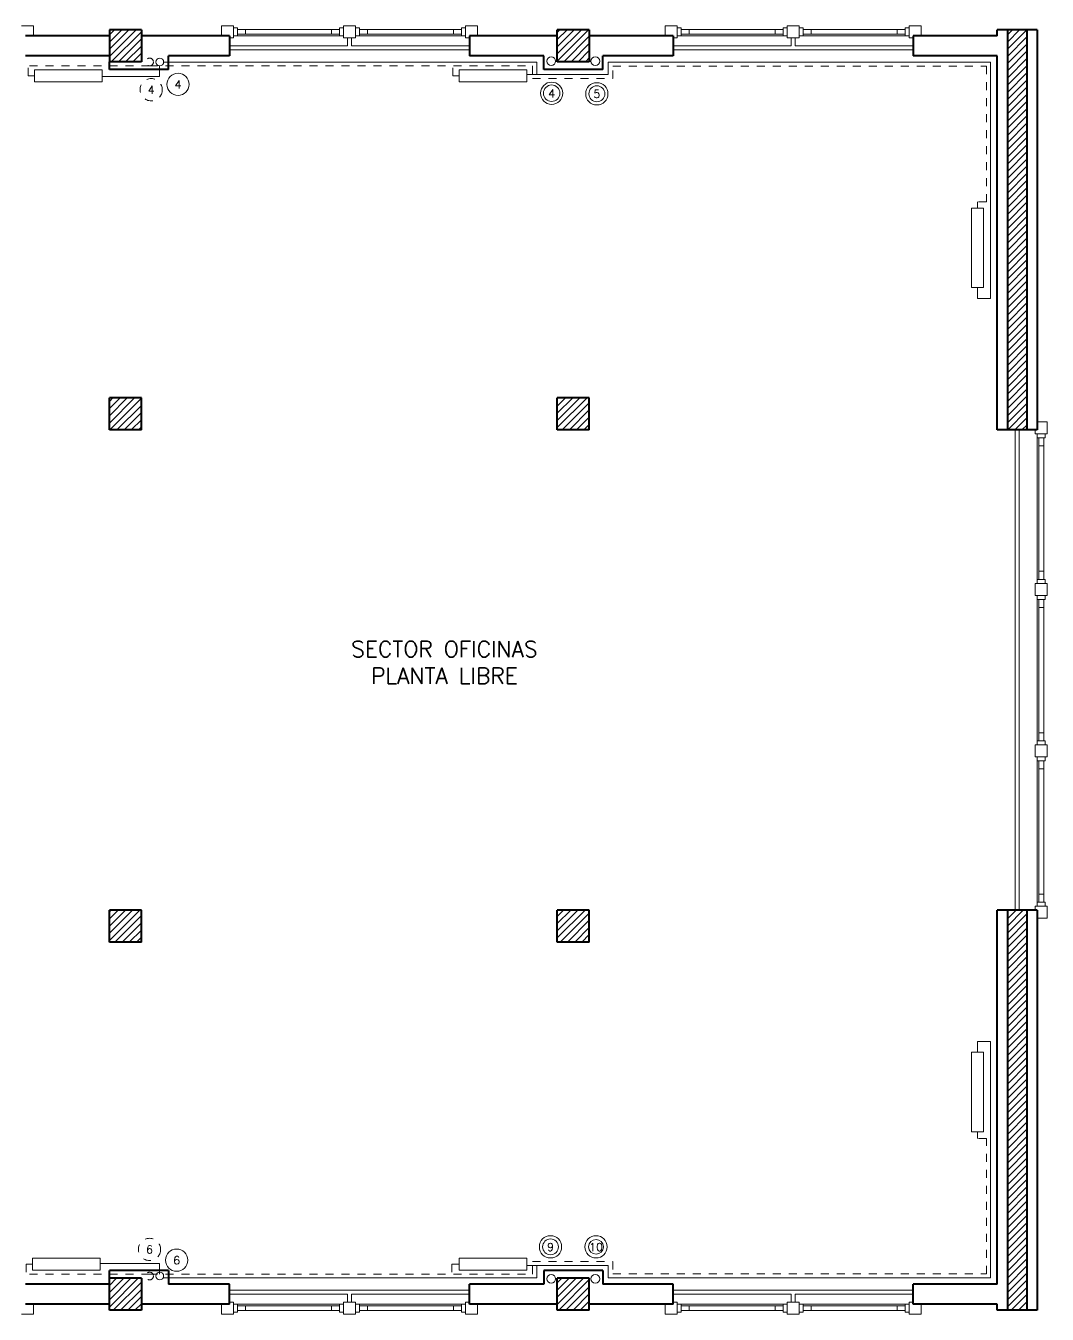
# Model space of a CAD drawing. Extents: x 1009 to 1343, y -172900 to 201.
# Drawn here: x 1175 to 1187.77, y 7.7 to 23.8 of the extents above; entities that cross this region are included whole.
import ezdxf

# ---------------------------------------------------------------- set-up
doc = ezdxf.new("R2010")
doc.units = 0
doc.header["$LTSCALE"] = 0.5
doc.linetypes.add('ACAD_ISO03W100', pattern=[30, 12, -18])
doc.linetypes.add('DASHED', pattern=[19.05, 12.7, -6.35])
for name, color, linetype, lineweight in [('Agua caliente', 230, 'CONTINUOUS', 18), ('Agua fria', 5, 'ACAD_ISO03W100', 18), ('Carpintería', 55, 'CONTINUOUS', 20), ('Detalles 01', 8, 'CONTINUOUS', 9), ('Muros corte', 7, 'CONTINUOUS', 40), ('Pluviales', 41, 'CONTINUOUS', 18), ('Punta 01', 6, 'CONTINUOUS', 9), ('Punta 02', 11, 'CONTINUOUS', 20)]:
    doc.layers.add(name, color=color, linetype=linetype, lineweight=lineweight)
doc.styles.add('Texto 1 mm', font='simplex.shx', dxfattribs={"height": 0.1})
doc.styles.add('Texto 2 mm', font='simplex.shx', dxfattribs={"height": 0.2})
pattern_1 = [(45, (129.8, -58.52804), (-0.0449012806, 0.0449012806), [])]

msp = doc.modelspace()

# ---------------------------------------------------------------- hatches: boundary and pattern name
at = {"layer": 'Detalles 01'}
h = msp.add_hatch(dxfattribs=at)
h.set_pattern_fill('ANSI31,_O', color=256, scale=0.02)
h.set_pattern_definition(pattern_1)
h.paths.add_polyline_path([(1176.446, 23.352), (1176.446, 23.752), (1176.046, 23.752), (1176.046, 23.352)])
h = msp.add_hatch(dxfattribs=at)
h.set_pattern_fill('ANSI31,_O', color=256, scale=0.02)
h.set_pattern_definition(pattern_1)
h.paths.add_polyline_path([(1181.646, 23.752), (1181.646, 23.352), (1182.046, 23.352), (1182.046, 23.752)])
h = msp.add_hatch(dxfattribs=at)
h.set_pattern_fill('ANSI31,_O', color=256, scale=0.02)
h.set_pattern_definition(pattern_1)
h.paths.add_polyline_path([(1187.516, 23.752), (1187.276, 23.752), (1187.276, 18.752), (1187.516, 18.752)])
h = msp.add_hatch(dxfattribs=at)
h.set_pattern_fill('ANSI31,_O', color=256, scale=0.02)
h.set_pattern_definition(pattern_1)
h.paths.add_polyline_path([(1176.046, 18.752), (1176.446, 18.752), (1176.446, 19.152), (1176.046, 19.152)])
h = msp.add_hatch(dxfattribs=at)
h.set_pattern_fill('ANSI31,_O', color=256, scale=0.02)
h.set_pattern_definition(pattern_1)
h.paths.add_polyline_path([(1182.046, 18.752), (1182.046, 19.152), (1181.646, 19.152), (1181.646, 18.752)])
h = msp.add_hatch(dxfattribs=at)
h.set_pattern_fill('ANSI31,_O', color=256, scale=0.02)
h.set_pattern_definition(pattern_1)
h.paths.add_polyline_path([(1176.446, 12.752), (1176.046, 12.752), (1176.046, 12.352), (1176.446, 12.352)])
h = msp.add_hatch(dxfattribs=at)
h.set_pattern_fill('ANSI31,_O', color=256, scale=0.02)
h.set_pattern_definition(pattern_1)
h.paths.add_polyline_path([(1182.046, 12.752), (1181.646, 12.752), (1181.646, 12.352), (1182.046, 12.352)])
h = msp.add_hatch(dxfattribs=at)
h.set_pattern_fill('ANSI31,_O', color=256, scale=0.02)
h.set_pattern_definition(pattern_1)
h.paths.add_polyline_path([(1187.516, 12.752), (1187.276, 12.752), (1187.276, 7.752), (1187.516, 7.752)])
h = msp.add_hatch(dxfattribs=at)
h.set_pattern_fill('ANSI31,_O', color=256, scale=0.02)
h.set_pattern_definition(pattern_1)
h.paths.add_polyline_path([(1176.446, 7.752), (1176.446, 8.152), (1176.046, 8.152), (1176.046, 7.752)])
h = msp.add_hatch(dxfattribs=at)
h.set_pattern_fill('ANSI31,_O', color=256, scale=0.02)
h.set_pattern_definition(pattern_1)
h.paths.add_polyline_path([(1182.046, 7.752), (1182.046, 8.152), (1181.646, 8.152), (1181.646, 7.752)])

# ---------------------------------------------------------------- linework, layer by layer
at = {"layer": 'Agua caliente', "lineweight": 20, "ltscale": 0.01}
for p, q in [((1176.725, 23.349), (1181.39, 23.349)), ((1181.39, 23.349), (1181.39, 23.195)), ((1182.283, 23.195), (1182.283, 23.348)), ((1182.283, 23.348), (1187.063, 23.348)), ((1187.063, 23.348), (1187.063, 20.396)), ((1176.672, 23.3), (1176.672, 23.168)), ((1181.39, 23.195), (1181.265, 23.195)), ((1181.39, 23.195), (1182.283, 23.195)), ((1176.672, 23.168), (1175.957, 23.168)), ((1186.898, 20.53), (1186.898, 20.396)), ((1186.898, 20.396), (1187.063, 20.396)), ((1186.898, 10.975), (1186.898, 11.108)), ((1186.898, 11.108), (1187.063, 11.108)), ((1187.063, 8.156), (1187.063, 11.108)), ((1176.672, 8.336), (1175.932, 8.336)), ((1176.672, 8.204), (1176.672, 8.336)), ((1181.39, 8.309), (1181.265, 8.309)), ((1181.39, 8.309), (1182.283, 8.309)), ((1181.39, 8.156), (1181.39, 8.309)), ((1182.283, 8.309), (1182.283, 8.156)), ((1176.725, 8.156), (1181.39, 8.156)), ((1182.283, 8.156), (1187.063, 8.156))]:
    msp.add_line(p, q, dxfattribs=at)
for centre, radius in [((1176.676, 23.349), 0.0486), ((1176.904, 23.07), 0.139), ((1176.887, 8.378), 0.139), ((1176.676, 8.179), 0.0486)]:
    msp.add_circle(centre, radius, dxfattribs=at)
at = {"layer": 'Agua fria', "lineweight": 20, "ltscale": 0.01}
for p, q in [((1176.548, 23.3), (1175.031, 23.3)), ((1175.031, 23.178), (1175.031, 23.3)), ((1176.548, 23.3), (1181.334, 23.3)), ((1180.341, 23.178), (1180.341, 23.3)), ((1181.334, 23.3), (1181.334, 23.143)), ((1182.34, 23.143), (1182.34, 23.298)), ((1182.34, 23.298), (1187.01, 23.298)), ((1187.01, 23.298), (1187.01, 21.604)), ((1175.109, 23.178), (1175.031, 23.178)), ((1180.417, 23.178), (1180.341, 23.178)), ((1181.334, 23.143), (1182.34, 23.143)), ((1186.898, 21.522), (1186.898, 21.604)), ((1187.01, 21.604), (1186.898, 21.604)), ((1186.898, 9.982), (1186.898, 9.9)), ((1187.01, 9.9), (1186.898, 9.9)), ((1187.01, 8.206), (1187.01, 9.9)), ((1175.083, 8.327), (1175.006, 8.327)), ((1175.006, 8.327), (1175.006, 8.204)), ((1180.417, 8.327), (1180.326, 8.327)), ((1180.326, 8.327), (1180.326, 8.204)), ((1181.334, 8.204), (1181.334, 8.361)), ((1181.334, 8.361), (1182.34, 8.361)), ((1182.34, 8.361), (1182.34, 8.206)), ((1176.548, 8.204), (1175.006, 8.204)), ((1176.548, 8.204), (1181.334, 8.204)), ((1182.34, 8.206), (1187.01, 8.206))]:
    msp.add_line(p, q, dxfattribs=at)
at = {"layer": 'Agua fria', "linetype": 'DASHED', "lineweight": 20, "ltscale": 0.01}
for centre in [(1176.548, 23.349), (1176.548, 8.179)]:
    msp.add_circle(centre, 0.0486, dxfattribs=at)
at = {"layer": 'Agua fria', "lineweight": 20, "ltscale": 0.01}
for centre in [(1176.569, 23.003), (1176.548, 8.512)]:
    msp.add_circle(centre, 0.139, dxfattribs=at)
at = {"layer": 'Carpintería'}
for p, q in [((1174.946, 23.802), (1175.096, 23.802)), ((1175.096, 23.802), (1175.096, 23.677)), ((1177.596, 23.802), (1177.446, 23.802)), ((1177.446, 23.802), (1177.446, 23.677)), ((1177.596, 23.802), (1177.596, 23.652)), ((1177.596, 23.777), (1177.646, 23.777)), ((1177.646, 23.677), (1177.596, 23.677)), ((1177.646, 23.777), (1177.646, 23.677)), ((1177.646, 23.757), (1178.921, 23.757)), ((1177.646, 23.697), (1178.921, 23.697)), ((1177.746, 23.757), (1177.746, 23.697)), ((1178.821, 23.757), (1178.821, 23.697)), ((1178.971, 23.777), (1178.921, 23.777)), ((1178.921, 23.677), (1178.921, 23.777)), ((1178.921, 23.677), (1178.971, 23.677)), ((1179.121, 23.802), (1178.971, 23.802)), ((1178.971, 23.802), (1178.971, 23.652)), ((1179.121, 23.802), (1179.121, 23.652)), ((1179.121, 23.777), (1179.171, 23.777)), ((1179.171, 23.677), (1179.121, 23.677)), ((1179.171, 23.777), (1179.171, 23.677)), ((1179.171, 23.757), (1180.446, 23.757)), ((1179.171, 23.697), (1180.446, 23.697)), ((1179.271, 23.757), (1179.271, 23.697)), ((1180.346, 23.757), (1180.346, 23.697)), ((1180.446, 23.777), (1180.446, 23.677)), ((1180.496, 23.777), (1180.446, 23.777)), ((1180.446, 23.677), (1180.496, 23.677)), ((1180.496, 23.802), (1180.496, 23.652)), ((1180.496, 23.802), (1180.646, 23.802)), ((1180.646, 23.802), (1180.646, 23.677)), ((1183.146, 23.802), (1182.996, 23.802)), ((1182.996, 23.802), (1182.996, 23.677)), ((1183.146, 23.802), (1183.146, 23.652)), ((1183.146, 23.777), (1183.196, 23.777)), ((1183.196, 23.677), (1183.146, 23.677)), ((1183.196, 23.777), (1183.196, 23.677)), ((1183.196, 23.757), (1184.471, 23.757)), ((1183.196, 23.697), (1184.471, 23.697)), ((1183.296, 23.757), (1183.296, 23.697)), ((1184.371, 23.757), (1184.371, 23.697)), ((1184.521, 23.777), (1184.471, 23.777)), ((1184.471, 23.677), (1184.471, 23.777)), ((1184.471, 23.677), (1184.521, 23.677)), ((1184.671, 23.802), (1184.521, 23.802)), ((1184.521, 23.802), (1184.521, 23.652)), ((1184.671, 23.802), (1184.671, 23.652)), ((1184.671, 23.777), (1184.721, 23.777)), ((1184.721, 23.677), (1184.671, 23.677)), ((1184.721, 23.777), (1184.721, 23.677)), ((1184.721, 23.757), (1185.996, 23.757)), ((1184.721, 23.697), (1185.996, 23.697)), ((1184.821, 23.757), (1184.821, 23.697)), ((1185.896, 23.757), (1185.896, 23.697)), ((1185.996, 23.777), (1185.996, 23.677)), ((1186.046, 23.777), (1185.996, 23.777)), ((1185.996, 23.677), (1186.046, 23.677)), ((1186.046, 23.802), (1186.046, 23.652)), ((1186.046, 23.802), (1186.196, 23.802)), ((1186.196, 23.802), (1186.196, 23.677)), ((1177.596, 23.652), (1177.546, 23.652)), ((1179.121, 23.652), (1178.971, 23.652)), ((1180.496, 23.652), (1180.546, 23.652)), ((1183.146, 23.652), (1183.096, 23.652)), ((1184.671, 23.652), (1184.521, 23.652)), ((1186.046, 23.652), (1186.096, 23.652)), ((1187.771, 18.852), (1187.646, 18.852)), ((1187.771, 18.852), (1187.771, 18.702)), ((1187.621, 18.752), (1187.621, 18.702)), ((1187.771, 18.702), (1187.621, 18.702)), ((1187.646, 18.702), (1187.646, 18.652)), ((1187.746, 18.702), (1187.746, 18.652)), ((1187.746, 18.652), (1187.646, 18.652)), ((1187.666, 16.885), (1187.666, 18.652)), ((1187.726, 18.552), (1187.666, 18.552)), ((1187.726, 16.885), (1187.726, 18.652)), ((1187.666, 16.985), (1187.726, 16.985)), ((1187.621, 16.835), (1187.621, 16.685)), ((1187.621, 16.835), (1187.771, 16.835)), ((1187.646, 16.835), (1187.646, 16.885)), ((1187.646, 16.885), (1187.746, 16.885)), ((1187.746, 16.885), (1187.746, 16.835)), ((1187.771, 16.835), (1187.771, 16.685)), ((1187.621, 16.685), (1187.771, 16.685)), ((1187.646, 16.685), (1187.646, 16.635)), ((1187.746, 16.635), (1187.646, 16.635)), ((1187.666, 14.869), (1187.666, 16.635)), ((1187.726, 14.869), (1187.726, 16.635)), ((1187.746, 16.685), (1187.746, 16.635)), ((1187.726, 16.535), (1187.666, 16.535)), ((1187.621, 14.819), (1187.621, 14.669)), ((1187.621, 14.819), (1187.771, 14.819)), ((1187.646, 14.819), (1187.646, 14.869)), ((1187.646, 14.869), (1187.746, 14.869)), ((1187.666, 14.969), (1187.726, 14.969)), ((1187.746, 14.869), (1187.746, 14.819)), ((1187.771, 14.819), (1187.771, 14.669)), ((1187.621, 14.669), (1187.771, 14.669)), ((1187.646, 14.669), (1187.646, 14.619)), ((1187.746, 14.669), (1187.746, 14.619)), ((1187.746, 14.619), (1187.646, 14.619)), ((1187.666, 12.852), (1187.666, 14.619)), ((1187.726, 14.519), (1187.666, 14.519)), ((1187.726, 12.852), (1187.726, 14.619)), ((1187.666, 12.952), (1187.726, 12.952)), ((1187.771, 12.802), (1187.621, 12.802)), ((1187.621, 12.802), (1187.621, 12.752)), ((1187.646, 12.802), (1187.646, 12.852)), ((1187.646, 12.852), (1187.746, 12.852)), ((1187.746, 12.852), (1187.746, 12.802)), ((1187.771, 12.802), (1187.771, 12.652)), ((1187.771, 12.652), (1187.646, 12.652)), ((1175.096, 7.702), (1175.096, 7.827)), ((1177.446, 7.702), (1177.446, 7.827)), ((1177.596, 7.852), (1177.546, 7.852)), ((1177.596, 7.702), (1177.596, 7.852)), ((1177.646, 7.827), (1177.596, 7.827)), ((1177.646, 7.727), (1177.646, 7.827)), ((1177.646, 7.807), (1178.921, 7.807)), ((1177.646, 7.747), (1178.921, 7.747)), ((1177.746, 7.747), (1177.746, 7.807)), ((1178.821, 7.747), (1178.821, 7.807)), ((1178.921, 7.827), (1178.921, 7.727)), ((1178.921, 7.827), (1178.971, 7.827)), ((1179.121, 7.852), (1178.971, 7.852)), ((1178.971, 7.702), (1178.971, 7.852)), ((1179.121, 7.702), (1179.121, 7.852)), ((1179.171, 7.827), (1179.121, 7.827)), ((1179.171, 7.727), (1179.171, 7.827)), ((1179.171, 7.807), (1180.446, 7.807)), ((1179.171, 7.747), (1180.446, 7.747)), ((1179.271, 7.747), (1179.271, 7.807)), ((1180.346, 7.747), (1180.346, 7.807)), ((1180.446, 7.727), (1180.446, 7.827)), ((1180.446, 7.827), (1180.496, 7.827)), ((1180.496, 7.702), (1180.496, 7.852)), ((1180.496, 7.852), (1180.546, 7.852)), ((1180.646, 7.702), (1180.646, 7.827)), ((1182.996, 7.702), (1182.996, 7.827)), ((1183.146, 7.852), (1183.096, 7.852)), ((1183.146, 7.702), (1183.146, 7.852)), ((1183.196, 7.827), (1183.146, 7.827)), ((1183.196, 7.727), (1183.196, 7.827)), ((1183.196, 7.807), (1184.471, 7.807)), ((1183.196, 7.747), (1184.471, 7.747)), ((1183.296, 7.747), (1183.296, 7.807)), ((1184.371, 7.747), (1184.371, 7.807)), ((1184.471, 7.827), (1184.471, 7.727)), ((1184.471, 7.827), (1184.521, 7.827)), ((1184.671, 7.852), (1184.521, 7.852)), ((1184.521, 7.702), (1184.521, 7.852)), ((1184.671, 7.702), (1184.671, 7.852)), ((1184.721, 7.827), (1184.671, 7.827)), ((1184.721, 7.727), (1184.721, 7.827)), ((1184.721, 7.807), (1185.996, 7.807)), ((1184.721, 7.747), (1185.996, 7.747)), ((1184.821, 7.747), (1184.821, 7.807)), ((1185.896, 7.747), (1185.896, 7.807)), ((1185.996, 7.727), (1185.996, 7.827)), ((1185.996, 7.827), (1186.046, 7.827)), ((1186.046, 7.702), (1186.046, 7.852)), ((1186.046, 7.852), (1186.096, 7.852)), ((1186.196, 7.702), (1186.196, 7.827)), ((1174.946, 7.702), (1175.096, 7.702)), ((1177.596, 7.702), (1177.446, 7.702)), ((1177.596, 7.727), (1177.646, 7.727)), ((1178.971, 7.727), (1178.921, 7.727)), ((1179.121, 7.702), (1178.971, 7.702)), ((1179.121, 7.727), (1179.171, 7.727)), ((1180.496, 7.727), (1180.446, 7.727)), ((1180.496, 7.702), (1180.646, 7.702)), ((1183.146, 7.702), (1182.996, 7.702)), ((1183.146, 7.727), (1183.196, 7.727)), ((1184.521, 7.727), (1184.471, 7.727)), ((1184.671, 7.702), (1184.521, 7.702)), ((1184.671, 7.727), (1184.721, 7.727)), ((1186.046, 7.727), (1185.996, 7.727)), ((1186.046, 7.702), (1186.196, 7.702))]:
    msp.add_line(p, q, dxfattribs=at)
at = {"layer": 'Detalles 01'}
for p, q in [((1178.921, 23.677), (1177.646, 23.677)), ((1180.446, 23.677), (1179.171, 23.677)), ((1184.471, 23.677), (1183.196, 23.677)), ((1185.996, 23.677), (1184.721, 23.677)), ((1179.021, 23.552), (1177.546, 23.552)), ((1179.021, 23.652), (1179.021, 23.552)), ((1179.071, 23.652), (1179.071, 23.552)), ((1180.546, 23.552), (1179.071, 23.552)), ((1184.571, 23.552), (1183.096, 23.552)), ((1184.571, 23.652), (1184.571, 23.552)), ((1184.621, 23.652), (1184.621, 23.552)), ((1186.096, 23.552), (1184.621, 23.552)), ((1180.546, 23.502), (1177.546, 23.502)), ((1186.096, 23.502), (1183.096, 23.502)), ((1187.371, 18.752), (1187.371, 12.752)), ((1187.421, 18.752), (1187.421, 12.752)), ((1187.646, 18.652), (1187.646, 16.885)), ((1187.646, 16.635), (1187.646, 14.869)), ((1187.646, 14.619), (1187.646, 12.852)), ((1180.546, 8.002), (1177.546, 8.002)), ((1179.021, 7.952), (1177.546, 7.952)), ((1179.021, 7.852), (1179.021, 7.952)), ((1180.546, 7.952), (1179.071, 7.952)), ((1179.071, 7.852), (1179.071, 7.952)), ((1186.096, 8.002), (1183.096, 8.002)), ((1184.571, 7.952), (1183.096, 7.952)), ((1184.571, 7.852), (1184.571, 7.952)), ((1186.096, 7.952), (1184.621, 7.952)), ((1184.621, 7.852), (1184.621, 7.952)), ((1178.921, 7.827), (1177.646, 7.827)), ((1180.446, 7.827), (1179.171, 7.827)), ((1184.471, 7.827), (1183.196, 7.827)), ((1185.996, 7.827), (1184.721, 7.827))]:
    msp.add_line(p, q, dxfattribs=at)
at = {"layer": 'Muros corte'}
for p, q in [((1176.046, 23.677), (1174.996, 23.677)), ((1176.446, 23.752), (1176.046, 23.752)), ((1176.046, 23.752), (1176.046, 23.352)), ((1176.446, 23.752), (1176.446, 23.352)), ((1177.546, 23.677), (1176.446, 23.677)), ((1177.546, 23.677), (1177.546, 23.427)), ((1181.646, 23.677), (1180.546, 23.677)), ((1180.546, 23.677), (1180.546, 23.427)), ((1182.046, 23.752), (1181.646, 23.752)), ((1181.646, 23.352), (1181.646, 23.752)), ((1182.046, 23.752), (1182.046, 23.352)), ((1183.096, 23.677), (1182.046, 23.677)), ((1183.096, 23.677), (1183.096, 23.427)), ((1187.146, 23.677), (1186.096, 23.677)), ((1186.096, 23.677), (1186.096, 23.427)), ((1187.646, 23.752), (1187.146, 23.752)), ((1187.146, 23.677), (1187.146, 23.752)), ((1187.276, 18.752), (1187.276, 23.752)), ((1187.516, 23.752), (1187.516, 18.752)), ((1187.646, 23.752), (1187.646, 18.752)), ((1176.046, 23.427), (1174.996, 23.427)), ((1176.446, 23.352), (1176.046, 23.352)), ((1176.046, 23.257), (1176.046, 23.352)), ((1177.546, 23.427), (1176.786, 23.427)), ((1176.786, 23.257), (1176.786, 23.427)), ((1181.476, 23.427), (1180.546, 23.427)), ((1181.476, 23.257), (1181.476, 23.427)), ((1182.046, 23.352), (1181.646, 23.352)), ((1183.096, 23.427), (1182.216, 23.427)), ((1182.216, 23.257), (1182.216, 23.427)), ((1187.146, 23.427), (1186.096, 23.427)), ((1187.146, 18.752), (1187.146, 23.427)), ((1176.786, 23.257), (1176.046, 23.257)), ((1182.216, 23.257), (1181.476, 23.257)), ((1176.446, 19.152), (1176.046, 19.152)), ((1176.046, 18.752), (1176.046, 19.152)), ((1176.446, 18.752), (1176.446, 19.152)), ((1182.046, 19.152), (1181.646, 19.152)), ((1181.646, 18.752), (1181.646, 19.152)), ((1182.046, 18.752), (1182.046, 19.152)), ((1176.446, 18.752), (1176.046, 18.752)), ((1182.046, 18.752), (1181.646, 18.752)), ((1187.646, 18.752), (1187.146, 18.752)), ((1187.471, 18.752), (1187.321, 18.752)), ((1176.446, 12.752), (1176.046, 12.752)), ((1176.046, 12.352), (1176.046, 12.752)), ((1176.446, 12.352), (1176.446, 12.752)), ((1182.046, 12.752), (1181.646, 12.752)), ((1181.646, 12.352), (1181.646, 12.752)), ((1182.046, 12.352), (1182.046, 12.752)), ((1187.646, 12.752), (1187.146, 12.752)), ((1187.146, 8.077), (1187.146, 12.752)), ((1187.276, 7.752), (1187.276, 12.752)), ((1187.516, 12.752), (1187.516, 7.752)), ((1187.646, 12.752), (1187.646, 7.752)), ((1176.446, 12.352), (1176.046, 12.352)), ((1182.046, 12.352), (1181.646, 12.352)), ((1176.786, 8.247), (1176.046, 8.247)), ((1176.046, 8.152), (1176.046, 8.247)), ((1176.786, 8.247), (1176.786, 8.077)), ((1182.216, 8.247), (1181.476, 8.247)), ((1181.476, 8.247), (1181.476, 8.077)), ((1182.216, 8.247), (1182.216, 8.077)), ((1176.046, 8.077), (1174.996, 8.077)), ((1176.446, 8.152), (1176.046, 8.152)), ((1176.046, 7.752), (1176.046, 8.152)), ((1176.446, 8.152), (1176.446, 7.752)), ((1177.546, 8.077), (1176.786, 8.077)), ((1177.546, 7.827), (1177.546, 8.077)), ((1181.476, 8.077), (1180.546, 8.077)), ((1180.546, 7.827), (1180.546, 8.077)), ((1182.046, 8.152), (1181.646, 8.152)), ((1181.646, 7.752), (1181.646, 8.152)), ((1182.046, 7.752), (1182.046, 8.152)), ((1183.096, 8.077), (1182.216, 8.077)), ((1183.096, 7.827), (1183.096, 8.077)), ((1187.146, 8.077), (1186.096, 8.077)), ((1186.096, 7.827), (1186.096, 8.077)), ((1176.046, 7.827), (1174.996, 7.827)), ((1176.446, 7.752), (1176.046, 7.752)), ((1177.546, 7.827), (1176.446, 7.827)), ((1181.646, 7.827), (1180.546, 7.827)), ((1182.046, 7.752), (1181.646, 7.752)), ((1183.096, 7.827), (1182.046, 7.827)), ((1187.146, 7.827), (1186.096, 7.827)), ((1187.146, 7.752), (1187.146, 7.827)), ((1187.646, 7.752), (1187.146, 7.752)), ((1187.471, 7.752), (1187.321, 7.752))]:
    msp.add_line(p, q, dxfattribs=at)
at = {"layer": 'Pluviales'}
for centre, radius in [((1181.57, 23.36), 0.055), ((1182.121, 23.36), 0.055), ((1181.575, 22.959), 0.139), ((1182.14, 22.952), 0.139), ((1181.561, 8.544), 0.139), ((1182.13, 8.544), 0.139), ((1181.57, 8.144), 0.055), ((1182.121, 8.144), 0.055)]:
    msp.add_circle(centre, radius, dxfattribs=at)
at = {"layer": 'Pluviales', "lineweight": 20, "ltscale": 0.01}
for centre, radius in [((1181.575, 22.959), 0.103), ((1182.14, 22.952), 0.0999), ((1181.561, 8.544), 0.0983), ((1182.13, 8.544), 0.0923)]:
    msp.add_circle(centre, radius, dxfattribs=at)
at = {"layer": 'Punta 02', "lineweight": 20, "ltscale": 0.01}
for points in [[(1175.109, 23.252), (1175.957, 23.252), (1175.957, 23.103), (1175.109, 23.103)], [(1180.417, 23.252), (1181.265, 23.252), (1181.265, 23.103), (1180.417, 23.103)], [(1186.824, 20.53), (1186.824, 21.522), (1186.973, 21.522), (1186.973, 20.53)], [(1186.824, 10.975), (1186.824, 9.982), (1186.973, 9.982), (1186.973, 10.975)], [(1175.083, 8.252), (1175.932, 8.252), (1175.932, 8.401), (1175.083, 8.401)], [(1180.417, 8.252), (1181.265, 8.252), (1181.265, 8.401), (1180.417, 8.401)]]:
    msp.add_lwpolyline(points, close=True, dxfattribs=at)

# ---------------------------------------------------------------- texts
at = {"layer": 'Punta 01', "lineweight": 20, "ltscale": 0.01, "char_height": 0.1, "width": 0.92289, "attachment_point": 2, "style": 'Texto 1 mm'}
for s, insert in [('4', (1176.569, 23.051)), ('4', (1176.904, 23.118)), ('6', (1176.548, 8.561)), ('6', (1176.887, 8.426))]:
    msp.add_mtext(s, dxfattribs=dict(at, insert=insert))
at = {"layer": 'Punta 01', "char_height": 0.1, "width": 0.92289, "attachment_point": 2, "style": 'Texto 1 mm'}
for s, insert in [('4', (1181.575, 23.007)), ('5', (1182.14, 23.001)), ('9', (1181.561, 8.592)), ('10', (1182.13, 8.592))]:
    msp.add_mtext(s, dxfattribs=dict(at, insert=insert))
at = {"layer": 'Punta 02', "lineweight": 20, "insert": (1180.235, 16.114), "char_height": 0.2, "width": 3.4472, "attachment_point": 2, "style": 'Texto 2 mm'}
msp.add_mtext('SECTOR OFICINAS PLANTA LIBRE', dxfattribs=at)

doc.saveas('drawing.dxf')
